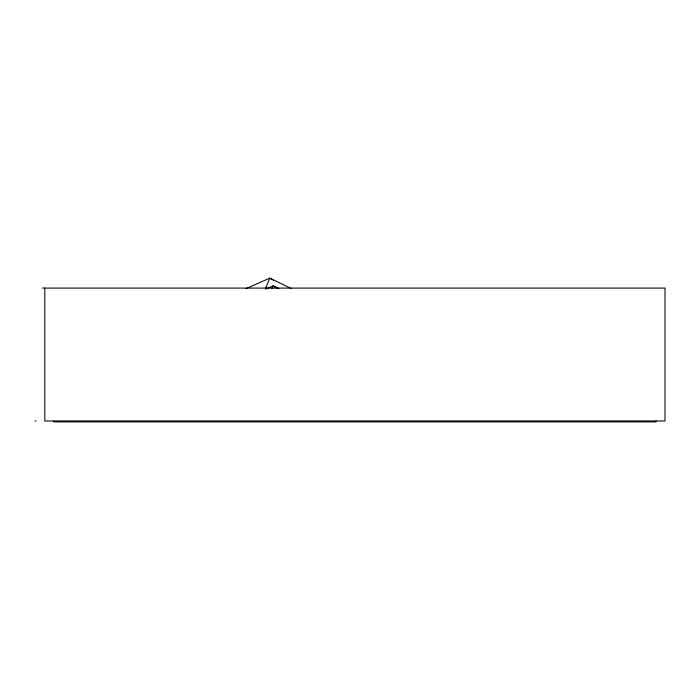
<?xml version="1.0" encoding="UTF-8"?>
<svg xmlns="http://www.w3.org/2000/svg" width="700" height="700" viewBox="0 0 700 700"><rect width="100%" height="100%" fill="white"/><g stroke="black" fill="none" stroke-linecap="round" stroke-linejoin="round"><path stroke-width="1.05" d="M265.335 289.205L269.771 278.136L291.384 288.584M271.933 288.689L273.061 285.863L278.889 288.689M245.98 288.662L269.771 278.136L273.481 280.271M266.455 288.794L273.061 285.863L276.789 288.015M42.394 288.085L665 288.085L665 420.98L44.8 420.98L44.8 288.085M35 420.98L36.129 420.98M655.952 420.98L655.952 421.864L53.856 421.864L53.856 420.98"/></g></svg>
